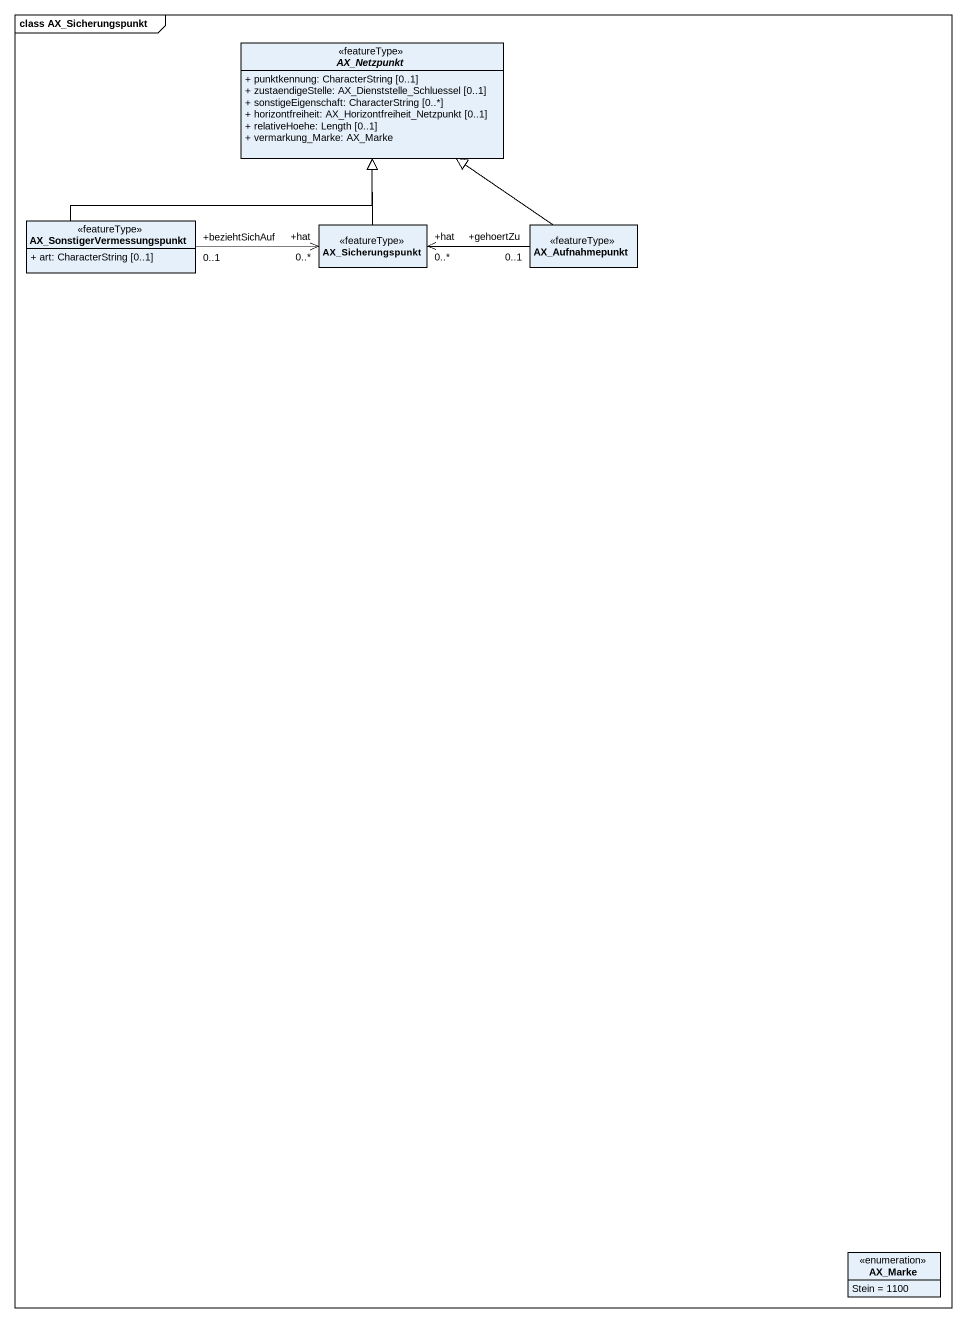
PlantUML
@startuml
mainframe class AX_Sicherungspunkt
hide circle
hide empty members
skinparam classAttributeIconSize 0
abstract class AX_Netzpunkt <<featureType>> {
  + punktkennung: CharacterString [0..1]
  + zustaendigeStelle: AX_Dienststelle_Schluessel [0..1]
  + sonstigeEigenschaft: CharacterString [0..*]
  + horizontfreiheit: AX_Horizontfreiheit_Netzpunkt [0..1]
  + relativeHoehe: Length [0..1]
  + vermarkung_Marke: AX_Marke
}
class AX_SonstigerVermessungspunkt <<featureType>> {
  + art: CharacterString [0..1]
}
class AX_Sicherungspunkt <<featureType>>
class AX_Aufnahmepunkt <<featureType>>
enum AX_Marke {
  Stein = 1100
}
AX_SonstigerVermessungspunkt -right-|> AX_Netzpunkt
AX_SonstigerVermessungspunkt "+beziehtSichAuf\n0..1" -right-> "+hat\n0..*" AX_Sicherungspunkt
AX_Sicherungspunkt -up-|> AX_Netzpunkt
AX_Sicherungspunkt "+hat\n0..*" <-right- "+gehoertZu\n0..1" AX_Aufnahmepunkt
AX_Aufnahmepunkt -up-|> AX_Netzpunkt
@enduml
